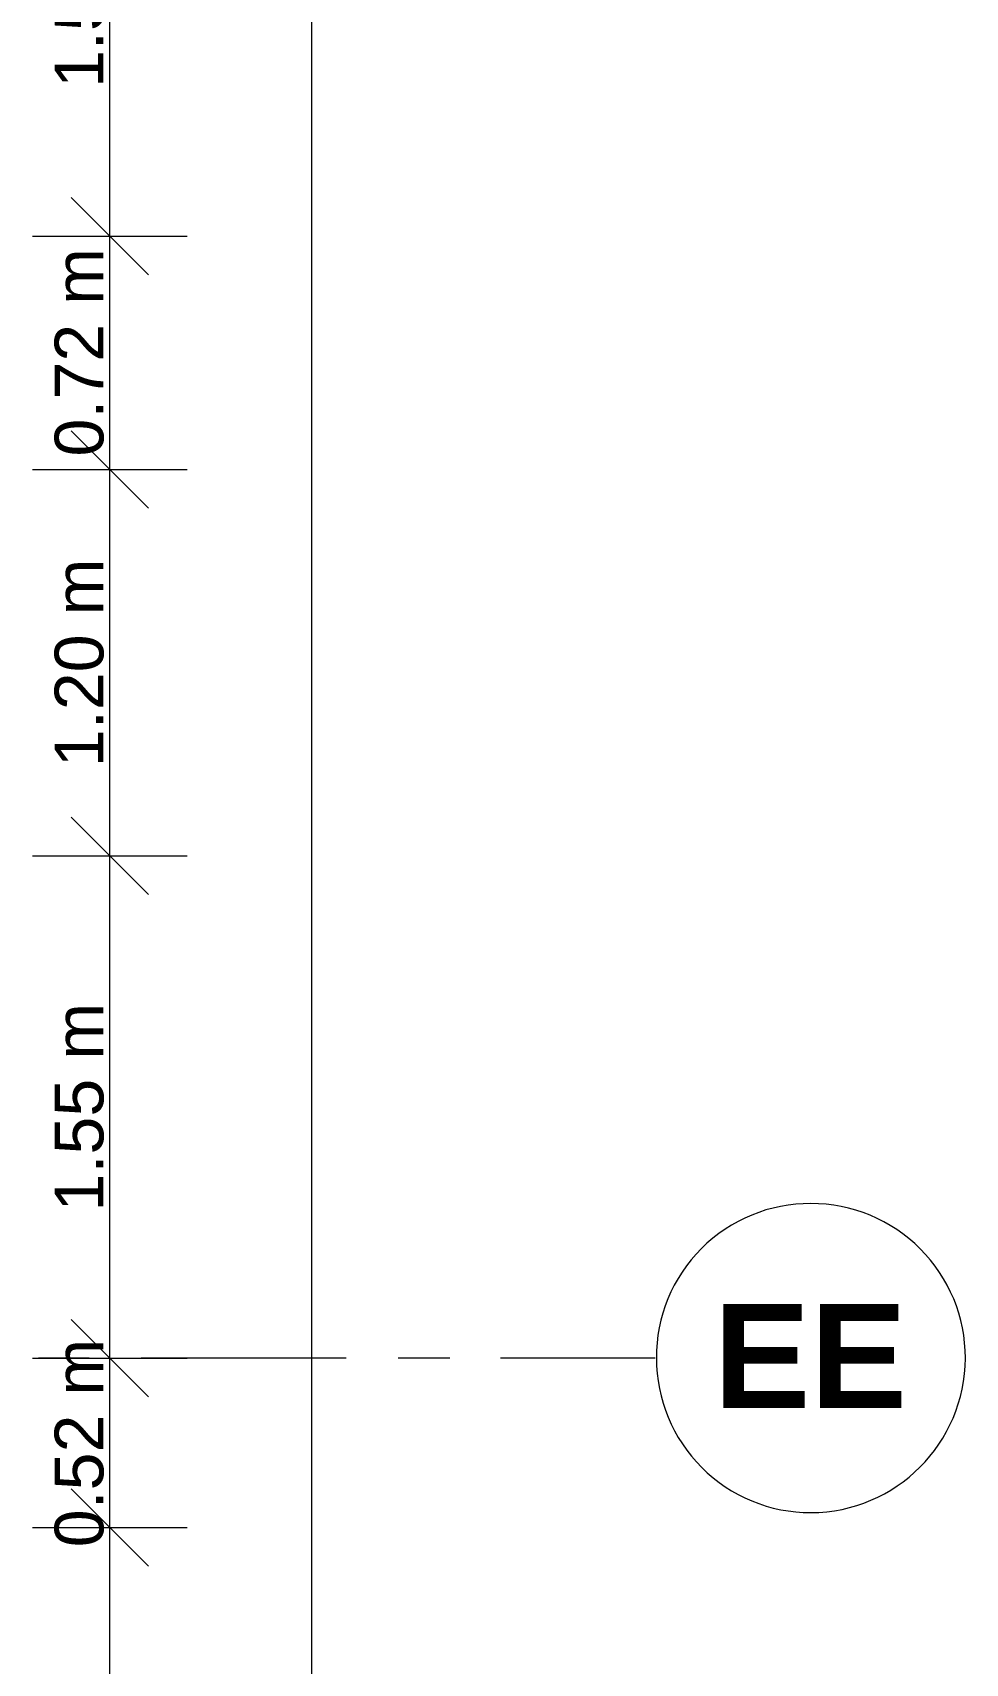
# Model space of a CAD drawing. Header units: metres. Extents: x 98 to 337, y -7 to 53.
# Drawn here: x 160.25 to 163.13, y 15.71 to 20.74 of the extents above; entities that cross this region are included whole.
import ezdxf

# ---------------------------------------------------------------- set-up
doc = ezdxf.new("R2010")
doc.units = ezdxf.units.M
doc.layers.add('PDF_Geometry', color=7, linetype='Continuous', lineweight=0, true_color=0xaaaaaa)
doc.layers.add('PDF_Text', color=7, linetype='Continuous', lineweight=0)
doc.styles.add('PDF Helvetica', font='')
doc.styles.add('PDF Helvetica Bold', font='')
doc.styles.get('PDF Helvetica').set_extended_font_data('Helvetica')
doc.styles.get('PDF Helvetica Bold').set_extended_font_data('Helvetica', bold=True)

msp = doc.modelspace()

# ---------------------------------------------------------------- linework, layer by layer
at = {"layer": 'PDF_Geometry', "color": 7, "lineweight": 0}
for points in [[(161.1155, 11.8163), (161.1155, 49.0793)], [(160.4921, 11.8163), (160.4921, 13.0762), (160.4921, 14.2446), (160.4921, 16.1323), (160.4921, 16.6546), (160.4921, 18.2032), (160.4921, 19.3945), (160.4921, 20.1137), (160.4921, 21.6715), (160.4921, 24.5259), (160.4921, 25.85)], [(160.373, 20.2329), (160.4921, 20.1137), (160.6112, 19.9947)], [(160.2539, 20.1137), (160.4921, 20.1137), (160.7303, 20.1137)], [(160.373, 19.5136), (160.4921, 19.3945), (160.6112, 19.2753)], [(160.2539, 19.3945), (160.4921, 19.3945), (160.7303, 19.3945)], [(160.373, 18.3223), (160.4921, 18.2032), (160.6112, 18.084)], [(160.2539, 18.2032), (160.4921, 18.2032), (160.7303, 18.2032)], [(160.373, 16.7737), (160.4921, 16.6546), (160.6112, 16.5354)], [(160.2539, 16.6546), (160.4921, 16.6546), (160.7303, 16.6546)], [(160.373, 16.2514), (160.4921, 16.1323), (160.6112, 16.0131)], [(160.2539, 16.1323), (160.4921, 16.1323), (160.7303, 16.1323)]]:
    msp.add_lwpolyline(points, dxfattribs=at)
at = {"layer": 'PDF_Geometry', "lineweight": 0}
msp.add_lwpolyline([(162.6549, 17.1311, 0.418144), (162.178, 16.6546, 0.414514), (162.6549, 16.1781, 0.411082), (163.1312, 16.6546, 0.414722)], format="xyb", close=True, dxfattribs=at)
for points in [[(160.428, 16.6546), (160.2722, 16.6546)], [(161.2207, 16.6546), (160.5883, 16.6546)], [(161.5411, 16.6546), (161.3813, 16.6546)], [(162.1739, 16.6546), (161.697, 16.6546)]]:
    msp.add_lwpolyline(points, dxfattribs=at)

# ---------------------------------------------------------------- texts
at = {"layer": 'PDF_Text', "lineweight": 0, "char_height": 0.15053, "attachment_point": 4, "rotation": 90, "style": 'PDF Helvetica'}
for s, insert in [('1.56 m', (160.3982, 20.5707)), ('0.72 m', (160.3982, 19.4344)), ('1.20 m', (160.3982, 18.4768)), ('1.55 m', (160.3982, 17.1068)), ('0.52 m', (160.3982, 16.0713))]:
    msp.add_mtext(s, dxfattribs=dict(at, insert=insert))
at = {"layer": 'PDF_Text', "color": 253, "lineweight": 0, "true_color": 0xaaaaaa, "insert": (162.3544, 16.661), "char_height": 0.32008, "attachment_point": 4, "style": 'PDF Helvetica Bold'}
msp.add_mtext('EE', dxfattribs=at)

doc.saveas('drawing.dxf')
